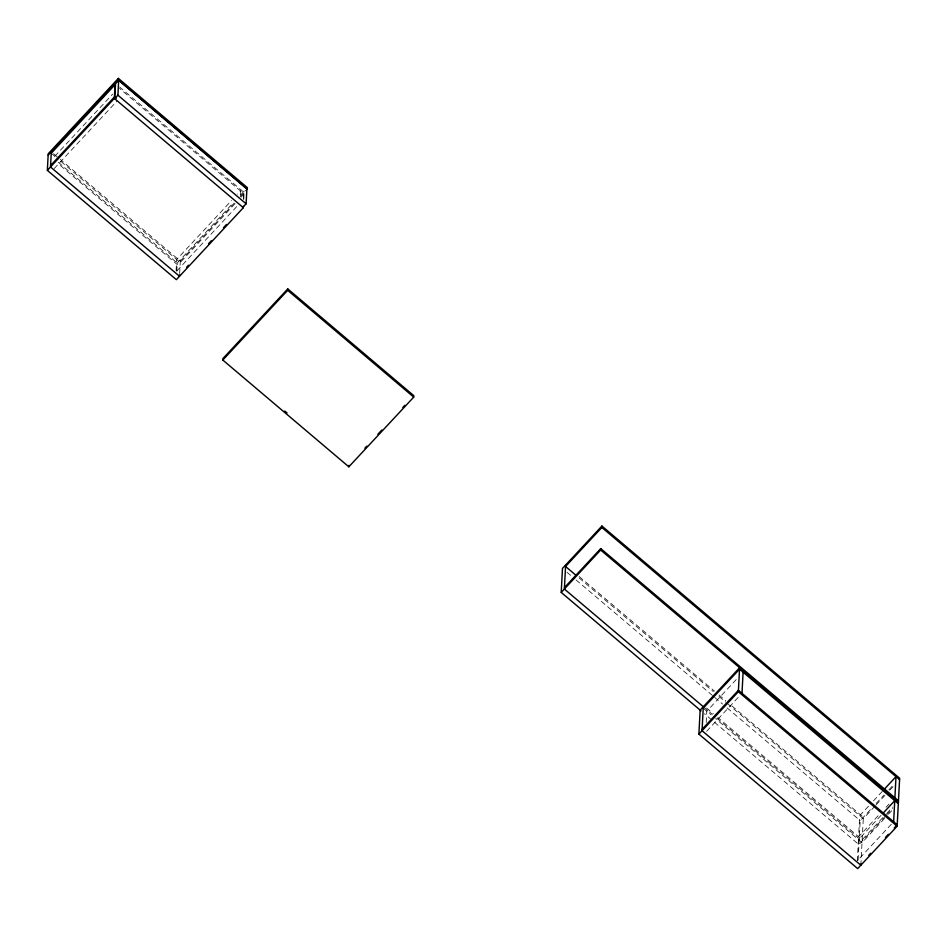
<?xml version="1.0" encoding="UTF-8"?>
<svg xmlns="http://www.w3.org/2000/svg" width="947" height="947" viewBox="0 0 947 947"><rect width="100%" height="100%" fill="white"/><g stroke="black" fill="none" stroke-linecap="round" stroke-linejoin="round"><path stroke-width="0.71" stroke-dasharray="4.74 3.55" d="M176.095 270.44L176.663 259.49L231.518 200.563M176.793 271.375L177.231 263.029L233.353 202.741M179.67 273.517L180.321 261.076L60.277 159.392M240.278 195.023L240.491 190.915L237.508 194.135M243.379 199.083L243.734 192.324L245.32 190.631M243.781 199.415L244.148 192.501L119.618 87.017M706.213 722.454L706.805 711.185L737.216 678.514M858.124 860.148L860.196 820.623L872.187 807.755M860.835 865.227L863.356 817.237L730.279 704.509M54.796 156.255L112.646 94.108M54.157 168.578L116.99 101.069M240.36 195.212L245.368 189.826M234.276 203.108L177.16 264.473L58.241 163.736M240.159 196.787L247.297 189.116M235.093 203.581L180.238 262.52L56.832 157.983M241.083 197.154L244.066 193.946L119.547 88.45M177.018 270.735L238.857 204.303M706.687 731.25L740.033 695.418M868.529 806.169L859.698 815.651L858.598 836.769L879.195 814.633M873.442 800.89L882.273 791.408M876.105 803.529L883.953 795.101M888.854 789.834L893.767 784.566M875.052 806.027L863.273 818.682L726.823 703.088M876.034 804.974L884.865 795.492M889.766 790.224L893.684 785.998M886.061 807.258L889.008 804.086M881.006 815.403L858.444 839.646L857.343 860.764L893.637 821.759M882.77 817.663L862.172 839.788L717.814 717.506M886.7 813.437L892.583 807.116M885.634 815.935L858.941 844.617L704.438 713.742M886.617 814.882L892.512 808.56M884.581 818.433L862.019 842.676L715.624 718.655M888.511 814.207L892.429 809.993M579.162 576.498L714.488 691.132M718.998 694.956L725.769 700.685M579.091 577.942L713.292 691.618M718.927 696.4L725.698 702.129M566.981 572.248L571.491 576.072M576.001 579.884L713.588 696.436M714.713 697.394L722.608 704.083M727.118 707.906L860.196 820.623M53.541 153.686L59.152 158.445M706.545 707.954L713.304 713.695M51.233 153.236L55.719 157.036M703.313 706.722L712.322 714.358M716.82 718.169L862.09 841.232M703.23 708.167L711.114 714.843M58.323 162.292L177.231 263.029"/><path stroke-width="1.42" d="M243.426 206.257L243.343 207.701L176.367 279.661L47.35 170.377L48.226 153.745L118.363 78.388L247.38 187.672L247.297 189.116L118.292 79.82L118.363 78.388M51.304 151.792L50.511 166.992L179.516 276.275L179.599 274.831M47.35 170.377L114.338 98.405L115.132 83.218M118.671 80.317L115.522 83.715L114.741 98.583L117.901 95.197L118.671 80.317L246.895 188.938L246.113 203.806L242.965 207.204M222.805 360.038L222.876 358.605L287.758 288.894L413.792 395.657L413.721 397.101L348.839 466.812L222.805 360.038L287.687 290.327L287.758 288.894M348.839 466.812L348.922 465.368M701.052 710.877L561.216 592.42L562.471 568.425L601.925 526.035L899.65 778.233L897.14 826.222L857.686 868.612L698.898 734.114L700.153 710.12L739.607 667.73L738.352 691.724L698.898 734.114M565.631 565.039L564.376 589.034L703.088 706.533M561.216 592.42L600.67 550.029L600.741 548.585L898.466 800.795M575.705 575.066L565.56 566.472L601.854 527.479L601.925 526.035M703.313 706.722L702.047 730.717L860.835 865.227L860.918 863.782M741.998 693.311L743.099 672.192M893.637 821.759L894.749 800.641L882.971 813.295M894.891 797.765L896.004 776.647L884.226 789.301M48.143 155.178L118.292 79.82M51.233 153.236L115.061 84.65M50.582 165.547L114.409 96.973L116.197 98.488M186.571 267.338L188.571 265.196M208.518 243.758L211.512 240.55M223.48 227.694L226.463 224.475M364.891 448.203L366.88 446.061M377.865 434.271L381.854 429.974M402.818 407.459L404.819 405.316M564.448 587.59L600.741 548.585M703.23 708.167L739.536 669.162L898.312 803.672M702.129 729.273L738.423 690.28L897.211 824.79L894.264 827.95M868.766 855.354L870.719 853.247M885.433 837.432L888.381 834.271M117.901 95.197L246.113 203.806M114.338 98.405L243.343 207.701M601.854 527.479L899.579 779.677M600.67 550.029L898.395 802.227M287.687 290.327L413.721 397.101M738.352 691.724L897.14 826.222M284.775 411.034L287.024 412.939"/></g></svg>
